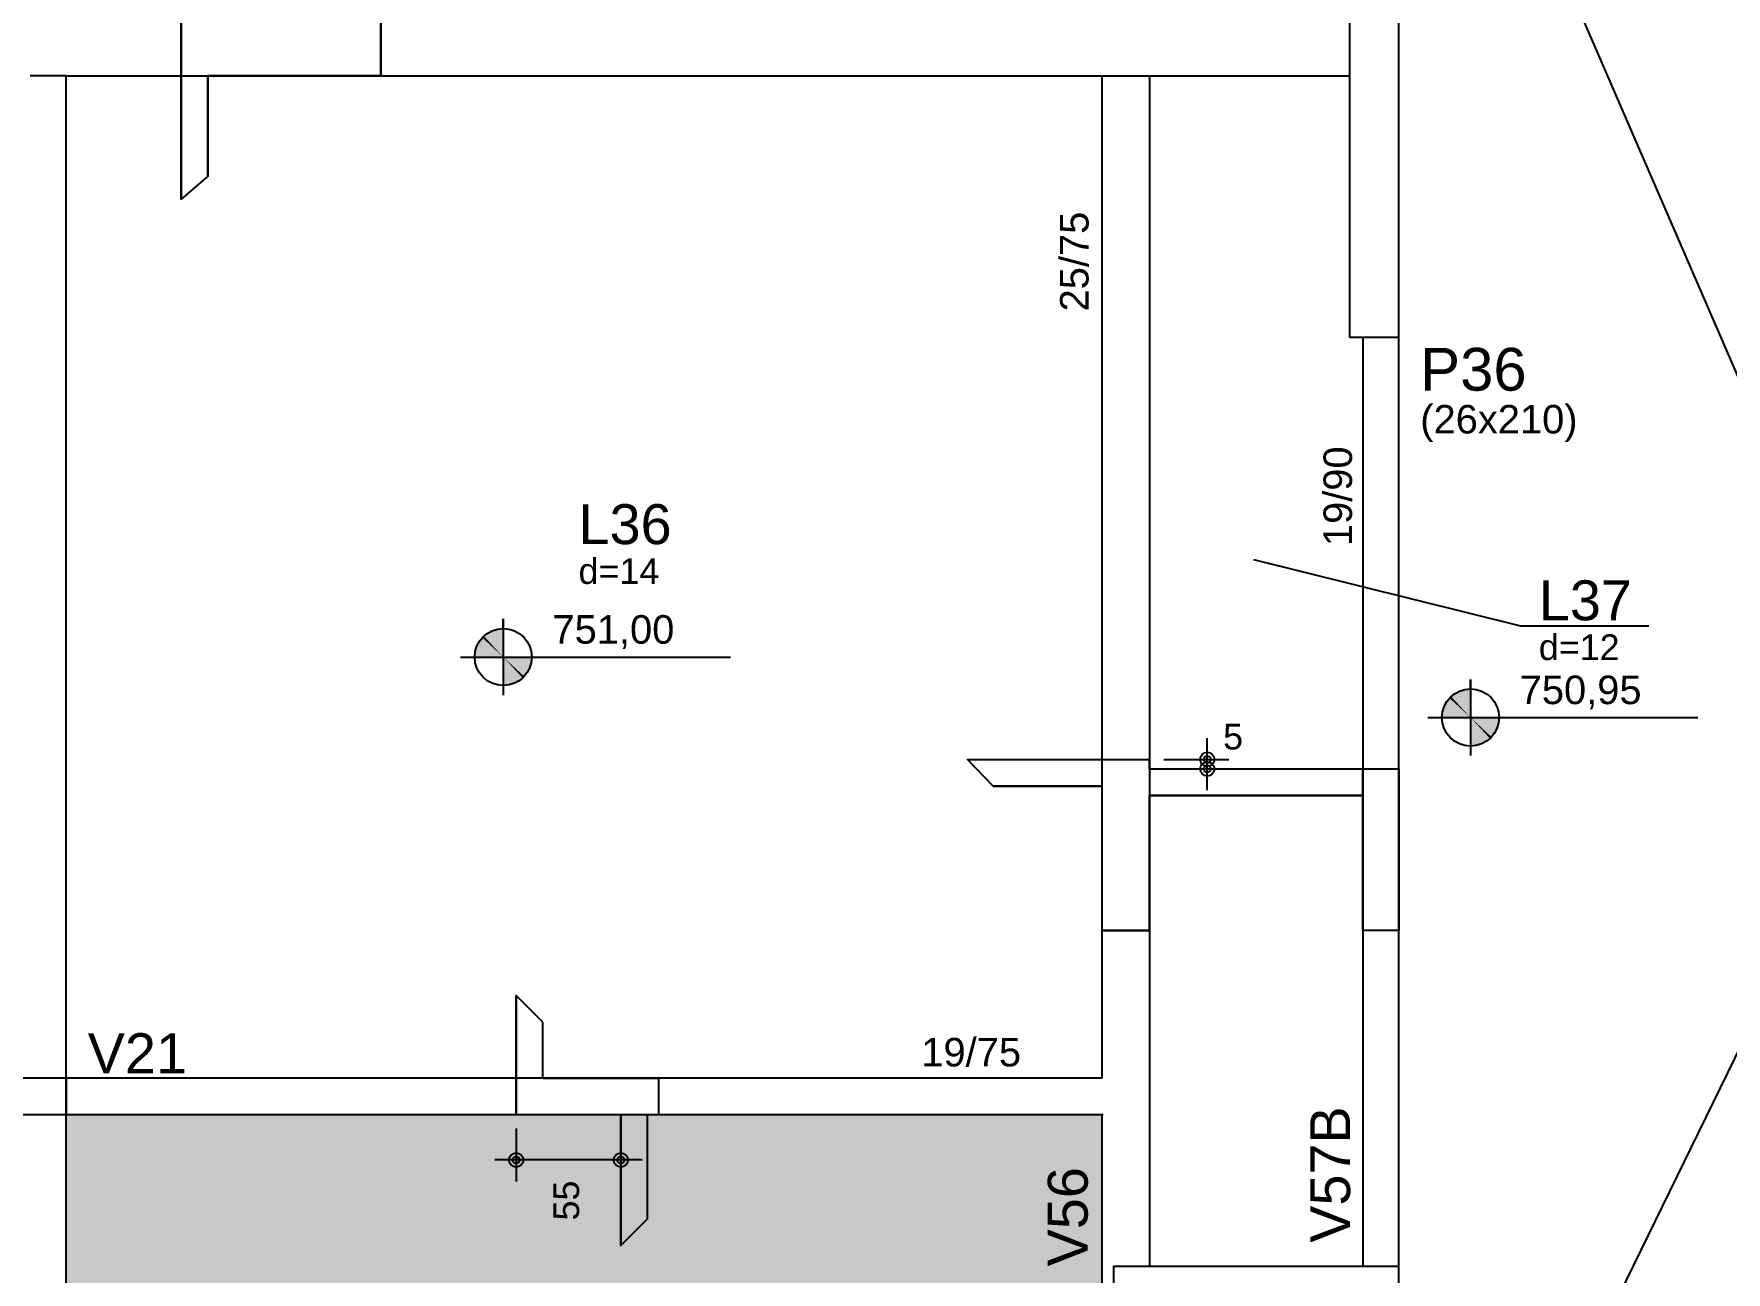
# Model space of a CAD drawing. Header units: millimetres. Extents: x 2609 to 8562, y 1432 to 7136.
# Drawn here: x 6221 to 7110, y 2843 to 3494 of the extents above; entities that cross this region are included whole.
import ezdxf

# ---------------------------------------------------------------- set-up
doc = ezdxf.new("R2010")
doc.units = ezdxf.units.MM
for name, color, linetype in [('1', 4, 'Continuous'), ('10', 13, 'Continuous'), ('11', 22, 'Continuous'), ('12', 3, 'Continuous'), ('13', 76, 'Continuous'), ('131', 59, 'Continuous'), ('18', 9, 'Continuous'), ('241', 12, 'Continuous'), ('242', 3, 'Continuous'), ('26', 1, 'Continuous'), ('27', 10, 'Continuous'), ('3', 2, 'Continuous'), ('30', 15, 'Continuous'), ('8', 5, 'Continuous'), ('9', 3, 'Continuous')]:
    doc.layers.add(name, color=color, linetype=linetype)
doc.styles.get("Standard").update_dxf_attribs({"font": 'arial.ttf'})

msp = doc.modelspace()

# ---------------------------------------------------------------- linework, layer by layer
for p, q in [((6467.42, 3181.71), (6467.42, 3186.71)), ((6467.42, 3186.71), (6467.42, 3146.71)), ((6444.92, 3166.71), (6586.83, 3166.71)), ((6975.86, 3149.93), (6975.86, 3154.93)), ((6975.86, 3154.93), (6975.86, 3114.93)), ((6953.36, 3134.93), (7095.27, 3134.93))]:
    msp.add_line(p, q)
for centre in [(6467.42, 3166.71), (6975.86, 3134.93)]:
    msp.add_circle(centre, 15)
at = {"layer": '1'}
for p, q in [((6782.18, 2945.31), (6782.18, 3472.31)), ((6807.18, 3472.31), (6807.18, 2846.31)), ((6782.18, 2945.31), (6237.68, 2945.31)), ((6782.18, 2806.31), (6782.18, 2926.31))]:
    msp.add_line(p, q, dxfattribs=at)
for points in [[(6237.68, 3472.31), (6218.68, 3472.31)], [(6237.68, 2945.31), (6237.68, 3472.31)], [(6237.68, 3472.31), (6912.18, 3472.31)], [(6919.18, 3334.81), (6919.18, 2846.31)], [(6938.18, 2846.31), (6938.18, 3334.81)], [(6237.68, 2945.31), (6237.68, 2926.31)], [(6237.68, 2926.31), (6782.68, 2926.31)], [(6237.68, 2726.31), (6237.68, 2926.31)]]:
    msp.add_lwpolyline(points, dxfattribs=at)
at = {"layer": '131'}
for points in [[(6237.68, 2926.31), (6237.68, 2707.31), (6807.18, 2707.31)], [(6237.68, 2926.31), (6807.18, 2707.31), (6782.18, 2806.31)], [(6237.68, 2926.31), (6782.18, 2806.31), (6782.18, 2926.31)]]:
    msp.add_solid(points, dxfattribs=at)
at = {"layer": '18'}
for p, q in [((6298.05, 3472.31), (6298.05, 3522.31)), ((6403.05, 3522.31), (6403.05, 3472.31)), ((6298.05, 3407.31), (6298.05, 3472.31)), ((6298.05, 3472.31), (6298.05, 3472.31)), ((6403.05, 3472.31), (6312.05, 3472.31)), ((6312.05, 3472.31), (6312.05, 3419.31)), ((6711.36, 3112.89), (6807.18, 3112.89)), ((6807.18, 3107.89), (6807.18, 3112.89)), ((6807.18, 3107.89), (6919.18, 3107.89)), ((6919.18, 3107.89), (6919.18, 3107.89)), ((6919.18, 3107.89), (6938.18, 3107.89)), ((6938.18, 3107.89), (6938.18, 3022.89)), ((6724.86, 3098.89), (6782.18, 3098.89)), ((6782.18, 3022.89), (6782.18, 3098.89)), ((6807.18, 3022.89), (6807.18, 3093.89)), ((6807.18, 3093.89), (6919.18, 3093.89)), ((6919.18, 3022.89), (6919.18, 3093.89)), ((6782.18, 3022.89), (6807.18, 3022.89)), ((6938.18, 3022.89), (6919.18, 3022.89)), ((6474.22, 2926.31), (6474.22, 2988.72)), ((6488.22, 2945.31), (6488.22, 2974.72)), ((6488.22, 2945.31), (6549.22, 2945.31)), ((6549.22, 2926.31), (6549.22, 2945.31)), ((6474.22, 2926.31), (6529.22, 2926.31)), ((6529.22, 2857.32), (6529.22, 2926.31)), ((6543.22, 2926.31), (6549.22, 2926.31)), ((6543.22, 2871.32), (6543.22, 2926.31))]:
    msp.add_line(p, q, dxfattribs=at)
at = {"layer": '241'}
for p, q in [((6938.18, 2594), (7491.18, 3726.81)), ((6938.18, 3725.48), (7536.96, 2342.24))]:
    msp.add_line(p, q, dxfattribs=at)
at = {"layer": '242'}
msp.add_line((6925.18, 3439.86), (6925.18, 3439.86), dxfattribs=at)
at = {"layer": '26', "color": 3, "linetype": 'Continuous'}
for p, q in [((6837.48, 3096.64), (6837.48, 3124.14)), ((6807.18, 3112.89), (6807.18, 3112.89)), ((6807.18, 3107.89), (6807.18, 3107.89)), ((6814.68, 3112.89), (6848.73, 3112.89)), ((6814.68, 3107.89), (6848.73, 3107.89)), ((6474.22, 2926.31), (6474.22, 2926.31)), ((6474.22, 2918.81), (6474.22, 2891.06)), ((6529.22, 2926.31), (6529.22, 2926.31)), ((6529.22, 2918.81), (6529.22, 2891.06)), ((6540.47, 2902.31), (6462.97, 2902.31))]:
    msp.add_line(p, q, dxfattribs=at)
at = {"layer": '26'}
msp.add_lwpolyline([(7069.64, 3183.02), (7002.26, 3183.02), (6861.94, 3217.9)], dxfattribs=at)
at = {"layer": '26', "color": 3, "linetype": 'Continuous'}
for centre, radius in [((6837.48, 3112.89), 3.75), ((6837.48, 3112.89), 1.87), ((6837.48, 3107.89), 3.75), ((6837.48, 3107.89), 1.87), ((6474.22, 2902.31), 3.75), ((6474.22, 2902.31), 1.87), ((6529.22, 2902.31), 3.75), ((6529.22, 2902.31), 1.87)]:
    msp.add_circle(centre, radius, dxfattribs=at)
at = {"layer": '27'}
for points in [[(6467.42, 3166.71), (6456.4, 3176.88), (6455.21, 3175.42)], [(6467.42, 3166.71), (6457.22, 3177.7), (6456.4, 3176.88)], [(6467.42, 3166.71), (6457.78, 3178.2), (6457.22, 3177.7)], [(6467.42, 3166.71), (6458.47, 3178.74), (6457.78, 3178.2)], [(6467.42, 3166.71), (6459.06, 3179.16), (6458.47, 3178.74)], [(6467.42, 3166.71), (6459.83, 3179.65), (6459.06, 3179.16)], [(6467.42, 3166.71), (6460.51, 3180.02), (6459.83, 3179.65)], [(6467.42, 3166.71), (6461.41, 3180.45), (6460.51, 3180.02)], [(6467.42, 3166.71), (6461.91, 3180.66), (6461.41, 3180.45)], [(6467.42, 3166.71), (6463, 3181.04), (6461.91, 3180.66)], [(6467.42, 3166.71), (6464.38, 3181.4), (6463, 3181.04)], [(6467.42, 3166.71), (6465.56, 3181.59), (6464.38, 3181.4)], [(6467.42, 3166.71), (6467.42, 3181.71), (6465.56, 3181.59)], [(6467.42, 3166.71), (6452.45, 3167.64), (6452.42, 3166.71)], [(6467.42, 3166.71), (6452.46, 3167.73), (6452.45, 3167.64)], [(6467.42, 3166.71), (6452.59, 3168.94), (6452.46, 3167.73)], [(6467.42, 3166.71), (6452.72, 3169.68), (6452.59, 3168.94)], [(6467.42, 3166.71), (6452.94, 3170.62), (6452.72, 3169.68)], [(6467.42, 3166.71), (6453.38, 3171.98), (6452.94, 3170.62)], [(6467.42, 3166.71), (6453.99, 3173.39), (6453.38, 3171.98)], [(6467.42, 3166.71), (6454.57, 3174.44), (6453.99, 3173.39)], [(6467.42, 3166.71), (6455.21, 3175.42), (6454.57, 3174.44)], [(6467.42, 3166.71), (6452.42, 3166.71), (6467.42, 3166.71)], [(6467.42, 3166.71), (6482.42, 3166.71), (6482.31, 3164.85)], [(6467.42, 3166.71), (6482.31, 3164.85), (6482.11, 3163.66)], [(6467.42, 3166.71), (6482.11, 3163.66), (6481.76, 3162.29)], [(6467.42, 3166.71), (6481.76, 3162.29), (6481.37, 3161.19)], [(6467.42, 3166.71), (6481.37, 3161.19), (6481.17, 3160.7)], [(6467.42, 3166.71), (6481.17, 3160.7), (6480.74, 3159.8)], [(6467.42, 3166.71), (6480.74, 3159.8), (6480.36, 3159.12)], [(6467.42, 3166.71), (6480.36, 3159.12), (6479.87, 3158.34)], [(6467.42, 3166.71), (6479.87, 3158.34), (6479.45, 3157.75)], [(6467.42, 3166.71), (6479.45, 3157.75), (6478.92, 3157.07)], [(6467.42, 3166.71), (6478.92, 3157.07), (6478.42, 3156.51)], [(6467.42, 3166.71), (6478.42, 3156.51), (6477.6, 3155.69)], [(6467.42, 3166.71), (6477.6, 3155.69), (6476.13, 3154.49)], [(6467.42, 3166.71), (6476.13, 3154.49), (6475.15, 3153.85)], [(6467.42, 3166.71), (6475.15, 3153.85), (6474.11, 3153.28)], [(6467.42, 3166.71), (6474.11, 3153.28), (6472.7, 3152.67)], [(6467.42, 3166.71), (6472.7, 3152.67), (6471.34, 3152.23)], [(6467.42, 3166.71), (6471.34, 3152.23), (6470.39, 3152)], [(6467.42, 3166.71), (6470.39, 3152), (6469.66, 3151.88)], [(6467.42, 3166.71), (6469.66, 3151.88), (6468.45, 3151.74)], [(6467.42, 3166.71), (6468.45, 3151.74), (6468.36, 3151.74)], [(6467.42, 3166.71), (6468.36, 3151.74), (6467.42, 3151.71)], [(6467.42, 3166.71), (6467.42, 3151.71), (6467.42, 3166.71)], [(6975.86, 3134.93), (6971.44, 3149.26), (6970.34, 3148.88)], [(6975.86, 3134.93), (6972.81, 3149.62), (6971.44, 3149.26)], [(6975.86, 3134.93), (6974, 3149.81), (6972.81, 3149.62)], [(6975.86, 3134.93), (6975.86, 3149.93), (6974, 3149.81)], [(6975.86, 3134.93), (6961.81, 3140.21), (6961.38, 3138.85)], [(6975.86, 3134.93), (6962.43, 3141.61), (6961.81, 3140.21)], [(6975.86, 3134.93), (6963, 3142.66), (6962.43, 3141.61)], [(6975.86, 3134.93), (6963.64, 3143.64), (6963, 3142.66)], [(6975.86, 3134.93), (6964.84, 3145.11), (6963.64, 3143.64)], [(6975.86, 3134.93), (6965.65, 3145.93), (6964.84, 3145.11)], [(6975.86, 3134.93), (6966.22, 3146.43), (6965.65, 3145.93)], [(6975.86, 3134.93), (6966.9, 3146.96), (6966.22, 3146.43)], [(6975.86, 3134.93), (6967.49, 3147.38), (6966.9, 3146.96)], [(6975.86, 3134.93), (6968.27, 3147.87), (6967.49, 3147.38)], [(6975.86, 3134.93), (6968.95, 3148.25), (6968.27, 3147.87)], [(6975.86, 3134.93), (6969.85, 3148.67), (6968.95, 3148.25)], [(6975.86, 3134.93), (6970.34, 3148.88), (6969.85, 3148.67)], [(6975.86, 3134.93), (6960.89, 3135.87), (6960.86, 3134.93)], [(6975.86, 3134.93), (6960.86, 3134.93), (6975.86, 3134.93)], [(6975.86, 3134.93), (6961.02, 3137.16), (6960.89, 3135.96)], [(6975.86, 3134.93), (6960.89, 3135.96), (6960.89, 3135.87)], [(6975.86, 3134.93), (6961.15, 3137.9), (6961.02, 3137.16)], [(6975.86, 3134.93), (6961.38, 3138.85), (6961.15, 3137.9)], [(6975.86, 3134.93), (6990.86, 3134.93), (6990.74, 3133.07)], [(6975.86, 3134.93), (6990.74, 3133.07), (6990.54, 3131.89)], [(6975.86, 3134.93), (6990.54, 3131.89), (6990.19, 3130.51)], [(6975.86, 3134.93), (6990.19, 3130.51), (6989.81, 3129.42)], [(6975.86, 3134.93), (6989.81, 3129.42), (6989.6, 3128.92)], [(6975.86, 3134.93), (6989.6, 3128.92), (6989.17, 3128.02)], [(6975.86, 3134.93), (6989.17, 3128.02), (6988.8, 3127.34)], [(6975.86, 3134.93), (6988.8, 3127.34), (6988.31, 3126.57)], [(6975.86, 3134.93), (6988.31, 3126.57), (6987.89, 3125.97)], [(6975.86, 3134.93), (6987.89, 3125.97), (6987.35, 3125.29)], [(6975.86, 3134.93), (6987.35, 3125.29), (6986.85, 3124.73)], [(6975.86, 3134.93), (6986.85, 3124.73), (6986.03, 3123.91)], [(6975.86, 3134.93), (6986.03, 3123.91), (6984.57, 3122.72)], [(6975.86, 3134.93), (6984.57, 3122.72), (6983.59, 3122.08)], [(6975.86, 3134.93), (6983.59, 3122.08), (6982.54, 3121.5)], [(6975.86, 3134.93), (6982.54, 3121.5), (6981.13, 3120.89)], [(6975.86, 3134.93), (6981.13, 3120.89), (6979.77, 3120.45)], [(6975.86, 3134.93), (6979.77, 3120.45), (6978.83, 3120.23)], [(6975.86, 3134.93), (6978.83, 3120.23), (6978.09, 3120.1)], [(6975.86, 3134.93), (6978.09, 3120.1), (6976.88, 3119.97)], [(6975.86, 3134.93), (6976.88, 3119.97), (6976.79, 3119.96)], [(6975.86, 3134.93), (6976.79, 3119.96), (6975.86, 3119.93)], [(6975.86, 3134.93), (6975.86, 3119.93), (6975.86, 3134.93)]]:
    msp.add_solid(points, dxfattribs=at)
at = {"layer": '3'}
for points in [[(6912.18, 3334.81), (6938.18, 3334.81), (6938.18, 3544.81), (6912.18, 3544.81), (6912.18, 3334.81)], [(6007.68, 2926.31), (6237.68, 2926.31), (6237.68, 2945.31), (6007.68, 2945.31), (6007.68, 2926.31)], [(6788.18, 2806.31), (6938.18, 2806.31), (6938.18, 2846.31), (6788.18, 2846.31), (6788.18, 2806.31)]]:
    msp.add_lwpolyline(points, dxfattribs=at)
at = {"layer": '30'}
for points in [[(6298.05, 3407.31), (6312.05, 3419.31), (6312.05, 3472.31), (6403.05, 3472.31), (6403.05, 3522.31), (6374.05, 3522.31), (6374.05, 3585.31), (6358.05, 3597.31), (6358.05, 3522.31), (6298.05, 3522.31), (6298.05, 3472.31), (6298.05, 3472.31), (6298.05, 3407.31)], [(6724.86, 3098.89), (6711.36, 3112.89), (6807.18, 3112.89), (6807.18, 3107.89), (6919.18, 3107.89), (6919.18, 3093.89), (6807.18, 3093.89), (6807.18, 3022.89), (6782.18, 3022.89), (6782.18, 3098.89), (6724.86, 3098.89), (6724.86, 3098.89)], [(6919.18, 3022.89), (6919.18, 3107.89), (6938.18, 3107.89), (6938.18, 3022.89), (6919.18, 3022.89), (6919.18, 3022.89)], [(6488.22, 2974.72), (6474.22, 2988.72), (6474.22, 2926.31), (6529.22, 2926.31), (6529.22, 2857.32), (6543.22, 2871.32), (6543.22, 2926.31), (6549.22, 2926.31), (6549.22, 2945.31), (6488.22, 2945.31), (6488.22, 2974.72), (6488.22, 2974.72)]]:
    msp.add_lwpolyline(points, dxfattribs=at)

# ---------------------------------------------------------------- texts
at = {"layer": '10'}
for s, p in [('L36', (6506.97, 3226.06)), ('L37', (7011.75, 3186.03))]:
    msp.add_text(s, height=21, dxfattribs=at).set_placement(p)
at = {"layer": '11'}
for s, p in [('25/75', (6775.07, 3348.39)), ('19/90', (6913.55, 3225.02))]:
    msp.add_text(s, height=15, rotation=90, dxfattribs=at).set_placement(p)
msp.add_text('19/75', height=15, dxfattribs=at).set_placement((6687.16, 2951.49))
at = {"layer": '12'}
msp.add_text('(26x210)', height=15, dxfattribs=at).set_placement((6949.43, 3284.24))
at = {"layer": '13'}
for s, p in [('d=14', (6506.97, 3205.16)), ('d=12', (7011.75, 3165.14))]:
    msp.add_text(s, height=13.5, dxfattribs=at).set_placement(p)
at = {"layer": '26'}
for s, p in [('751,00', (6493.26, 3173.74)), ('750,95', (7001.69, 3141.96))]:
    msp.add_text(s, height=15, dxfattribs=at).set_placement(p)
at = {"layer": '26', "color": 3, "linetype": 'Continuous'}
msp.add_text('5', height=13.5, dxfattribs=at).set_placement((6845.8, 3118.12))
msp.add_text('55', height=13.5, rotation=90, dxfattribs=at).set_placement((6507.26, 2870.51))
at = {"layer": '8'}
msp.add_text('V21', height=21, dxfattribs=at).set_placement((6248.96, 2947.93))
for s, p in [('V57B', (6912.57, 2858.78)), ('V56', (6774.64, 2846.37))]:
    msp.add_text(s, height=21, rotation=90, dxfattribs=at).set_placement(p)
at = {"layer": '9'}
msp.add_text('P36', height=22.5, dxfattribs=at).set_placement((6949.43, 3306.74))

doc.saveas('drawing.dxf')
